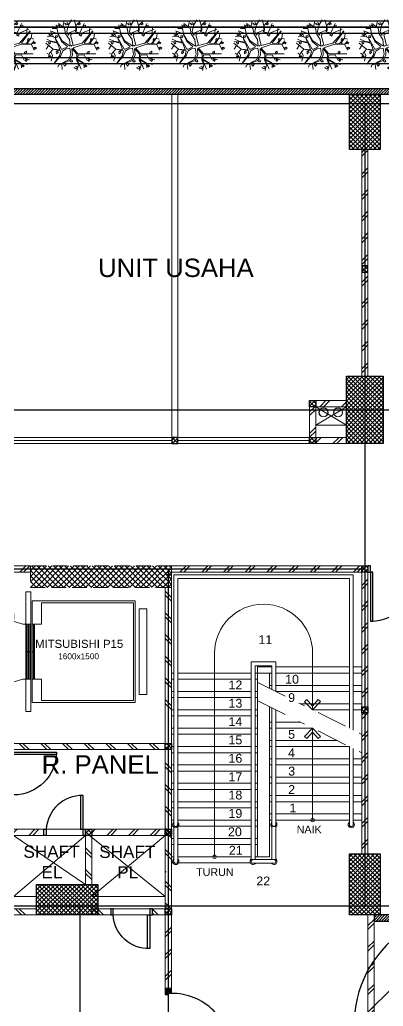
# Model space of a CAD drawing. Header units: millimetres. Extents: x -324 to 75, y -297 to 74.
# Drawn here: x -82.65 to -76.73, y 41.6 to 57.72 of the extents above; entities that cross this region are included whole.
import ezdxf
from ezdxf.enums import TextEntityAlignment as Align

# ---------------------------------------------------------------- set-up
doc = ezdxf.new("R2010")
doc.units = ezdxf.units.MM
doc.linetypes.add('ACAD_ISO02W100', pattern=[15, 12, -3])
doc.linetypes.add('DASHDOT', pattern=[1, 0.5, -0.25, 0, -0.25])
doc.layers.get('defpoints').update_dxf_attribs({"color": 1})
for name, color, linetype, lineweight in [('ars', 11, 'Continuous', 0), ('ars @ 1', 11, 'Continuous', 0), ('ARSIR', 31, 'Continuous', 5), ('KOL', 1, 'Continuous', 30), ('KOLOM', 4, 'Continuous', 9), ('lan', 7, 'Continuous', 15), ('LIFT', 15, 'Continuous', 15), ('NOT', 7, 'Continuous', 20), ('POHON', 62, 'Continuous', 5), ('Stair', 7, 'Continuous', 15), ('tem', 5, 'Continuous', 20), ('u', 6, 'Continuous', 20)]:
    doc.layers.add(name, color=color, linetype=linetype, lineweight=lineweight)
doc.layers.add('as', color=1, linetype='Continuous', plot=False)
for name, color, linetype in [('HID', 1, 'Continuous'), ('Kusen', 30, 'Continuous'), ('STL', 6, 'Continuous')]:
    doc.layers.add(name, color=color, linetype=linetype)
doc.styles.add('ATTR', font='romans.shx', dxfattribs={"width": 0.8, "height": 0.56})
doc.styles.add('RM25', font='arial.ttf')
doc.styles.get("Standard").update_dxf_attribs({"font": 'arial.ttf'})
pattern_1 = [(45, (0.09994, 0.1431), (-0.1767767, 0.1767767), []), (45, (0.16244, 0.1431), (-0.1767767, 0.1767767), [])]
pattern_2 = [(45, (0, -5), (-0.03535534, 0.03535534), []), (135, (0, -5), (-0.03535534, -0.03535534), [])]
pattern_3 = [(225, (1.1, 1e-06), (-0.014142, 0.014142), []), (135, (1.1, 1e-06), (0.014142, 0.014142), [])]
pattern_4 = [(315, (-2e-13, 1e-06), (0.014142, 0.014142), []), (45, (-2e-13, 1e-06), (-0.014142, 0.014142), [])]

# ---------------------------------------------------------------- blocks, each defined once
blk = doc.blocks.new('K 10.10')
at = {"layer": 'ars'}
h = blk.add_hatch(dxfattribs=at)
h.set_pattern_fill('_USER', color=256, scale=0.05, angle=45, double=1, pattern_type=0)
h.set_pattern_definition([(45, (0, 0), (-0.035355339, 0.035355339), []), (135, (0, 0), (-0.035355339, -0.035355339), [])])
h.paths.add_polyline_path([(1560.538, 1380.407), (1560.638, 1380.407), (1560.638, 1380.507), (1560.538, 1380.507)])
at = {"layer": 'KOL'}
blk.add_lwpolyline([(1560.538, 1380.407), (1560.638, 1380.407), (1560.638, 1380.507), (1560.538, 1380.507)], close=True, dxfattribs=at)
blk = doc.blocks.new('k1')
at = {"layer": 'ars'}
h = blk.add_hatch(dxfattribs=at)
h.set_pattern_fill('_USER', color=256, scale=0.05, angle=45, double=1, pattern_type=0)
h.set_pattern_definition(pattern_2)
h.paths.add_polyline_path([(-0.3, -0.55), (0.3, -0.55), (0.3, 0.55), (-0.3, 0.55)])
at = {"layer": 'KOL'}
blk.add_lwpolyline([(-0.3, -0.55), (0.3, -0.55), (0.3, 0.55), (-0.3, 0.55)], close=True, dxfattribs=at)
blk = doc.blocks.new('k2')
at = {"layer": 'ars'}
h = blk.add_hatch(dxfattribs=at)
h.set_pattern_fill('_USER', color=256, scale=0.05, angle=45, double=1, pattern_type=0)
h.set_pattern_definition(pattern_2)
h.paths.add_polyline_path([(-0.25, -0.5), (0.25, -0.5), (0.25, 0.5), (-0.25, 0.5)])
at = {"layer": 'KOL'}
blk.add_lwpolyline([(-0.25, -0.5), (0.25, -0.5), (0.25, 0.5), (-0.25, 0.5)], close=True, dxfattribs=at)
blk = doc.blocks.new('k3')
at = {"layer": 'ars'}
h = blk.add_hatch(dxfattribs=at)
h.set_pattern_fill('_USER', color=256, scale=0.05, angle=45, double=1, pattern_type=0)
h.set_pattern_definition([(45, (0, -5.05), (-0.03535534, 0.03535534), []), (135, (0, -5.05), (-0.03535534, -0.03535534), [])])
h.paths.add_polyline_path([(-0.25, -0.45), (0.25, -0.45), (0.25, 0.45), (-0.25, 0.45)])
at = {"layer": 'KOL'}
blk.add_lwpolyline([(-0.25, -0.45), (0.25, -0.45), (0.25, 0.45), (-0.25, 0.45)], close=True, dxfattribs=at)
blk = doc.blocks.new('bola-3')
at = {"layer": 'POHON'}
for p, q in [((-1.212, 1.009), (-1.377, 1.803)), ((-1.198, 1.908), (-0.648, 1.503)), ((-0.799, 1.609), (-0.703, 2.138)), ((-0.318, 1.803), (-0.469, 1.238)), ((-0.045, 2.245), (-0.318, 1.803)), ((0.177, 2.226), (0.328, 1.732)), ((0.315, 1.344), (0.328, 1.767)), ((0.356, 1.785), (0.37, 1.327)), ((0.387, 1.789), (0.731, 2.125)), ((0.686, 1.115), (1.057, 1.926)), ((-1.473, 0.674), (-2.065, 0.939)), ((-1.253, 1.009), (-1.872, 1.291)), ((-1.872, 1.274), (-1.625, 0.762)), ((-1.308, 1.468), (-1.721, 1.485)), ((-0.923, 0.357), (-1.253, 1.009)), ((-0.868, 0.392), (-1.212, 1.009)), ((-0.648, 1.503), (-0.566, 1.009)), ((-0.566, 1.009), (-0.236, 0.533)), ((-0.469, 1.238), (-0.442, 1.097)), ((-0.442, 1.097), (-0.277, 0.886)), ((-0.277, 0.886), (-0.249, 1.097)), ((-0.249, 1.097), (0.301, 1.344)), ((-0.153, 0.921), (0.177, 1.115)), ((0.081, 0.022), (-0.153, 0.921)), ((0.177, 1.115), (0.755, 1.044)), ((0.37, 1.327), (0.26, 1.203)), ((0.273, 1.203), (0.686, 1.115)), ((0.755, 1.044), (1.69, 1.432)), ((0.879, 0.198), (1.814, 1.274)), ((1.814, 1.256), (1.057, 0.216)), ((1.553, 1.591), (1.47, 0.886)), ((1.883, 0.639), (1.938, 1.044)), ((-1.652, -0.313), (-2.285, 0.198)), ((-1.845, 0.339), (-2.271, 0.322)), ((-2.051, 0.004), (-2.271, -0.313)), ((-2.202, 0.551), (-1.817, 0.374)), ((-1.831, 0.815), (-2.161, 0.745)), ((-1.281, 0.216), (-1.845, 0.339)), ((-1.817, 0.374), (-1.35, 0.286)), ((-0.937, -0.313), (-1.473, 0.674)), ((-1.363, 0.339), (-1.473, 0.568)), ((-1.35, 0.286), (-1.363, 0.339)), ((-1.061, -0.366), (-1.281, 0.216)), ((-0.414, -0.102), (-0.923, 0.357)), ((-0.167, -0.049), (-0.868, 0.392)), ((-0.236, 0.533), (-0.167, -0.031)), ((0.081, -0.207), (1.044, 0.128)), ((0.095, 0.004), (0.879, 0.198)), ((1.044, 0.128), (1.924, 0.075)), ((1.057, 0.216), (1.456, 0.18)), ((1.456, 0.18), (1.869, 0.639)), ((1.869, 0.639), (1.553, 0.18)), ((1.553, 0.163), (1.91, 0.128)), ((1.883, 0.639), (2.13, 0.551)), ((1.91, 0.128), (2.158, 0.41)), ((1.924, 0.075), (2.144, -0.419)), ((-1.996, -0.772), (-2.189, -0.666)), ((-1.955, -0.666), (-2.051, -0.983)), ((-1.652, -0.313), (-1.955, -0.666)), ((-1.845, -0.56), (-1.707, -0.86)), ((-0.978, -0.472), (-1.652, -0.313)), ((-1.639, -0.313), (-1.061, -0.366)), ((-1.088, -0.913), (-0.978, -0.472)), ((-0.813, -0.454), (-1.006, -0.966)), ((-0.827, -0.313), (-0.937, -0.313)), ((-0.414, -0.119), (-0.827, -0.313)), ((-0.524, -0.278), (-0.813, -0.454)), ((-0.194, -0.243), (-0.524, -0.278)), ((-0.112, -0.754), (-0.277, -1.213)), ((0.026, -0.807), (-0.208, -1.301)), ((-0.194, -0.243), (-0.112, -0.754)), ((-0.015, -0.26), (0.411, -0.754)), ((-0.015, -0.278), (0.026, -0.807)), ((0.081, -0.225), (0.507, -0.736)), ((0.411, -0.754), (0.37, -1.248)), ((0.521, -0.842), (0.466, -1.177)), ((0.507, -0.736), (2.075, -0.736)), ((0.521, -0.842), (1.057, -0.825)), ((1.057, -0.825), (1.291, -1.283)), ((-1.707, -0.86), (-1.831, -1.354)), ((-1.625, -1.618), (-1.102, -0.913)), ((-1.006, -0.966), (-1.625, -1.6)), ((-0.277, -1.213), (-1.185, -1.706)), ((-0.208, -1.301), (-1.185, -1.724)), ((-0.896, -1.618), (-0.854, -2.077)), ((0.37, -1.248), (0.562, -1.671)), ((0.562, -1.671), (0.425, -2.182)), ((0.438, -1.248), (0.782, -2.059)), ((0.452, -1.265), (1.03, -1.565)), ((0.466, -1.177), (1.03, -1.53)), ((1.03, -1.53), (1.539, -1.653)), ((1.03, -1.565), (1.057, -1.936)), ((1.195, -1.089), (1.731, -1.248)), ((-1.185, -1.724), (-1.253, -1.883))]:
    blk.add_line(p, q, dxfattribs=at)
for points in [[(-1.226, 1.803), (-1.267, 1.662), (-1.143, 1.573), (-1.102, 1.715)], [(-0.435, 1.966), (-0.641, 1.913), (-0.504, 1.807), (-0.311, 1.842)], [(0.49, 1.882), (0.641, 1.953), (0.738, 1.864), (0.614, 1.794)], [(1.155, 1.778), (1.001, 1.734), (1.001, 1.602), (1.155, 1.624)], [(-1.735, 1.009), (-1.886, 1.062), (-1.982, 0.956), (-1.845, 0.903)], [(0.691, 1.051), (0.622, 0.941), (0.794, 0.809), (0.846, 0.963)], [(-1.9, 0.322), (-2.051, 0.251), (-1.996, 0.11), (-1.872, 0.198)], [(-1.441, 0.676), (-1.441, 0.831), (-1.269, 0.831), (-1.303, 0.698)], [(-0.002, 0.022), (-0.07, 0.004), (-0.084, -0.049), (-0.029, -0.031)], [(1.671, 0.412), (1.585, 0.478), (1.62, 0.61), (1.706, 0.588)], [(2.034, 0.163), (2.075, 0.251), (2.254, 0.251), (2.171, 0.145)], [(-1.236, -0.454), (-1.374, -0.543), (-1.36, -0.719), (-1.222, -0.613)], [(1.319, -0.706), (1.319, -0.582), (1.484, -0.494), (1.484, -0.635)], [(2.099, -0.225), (2.237, -0.137), (2.347, -0.225), (2.223, -0.313)], [(-1.872, -0.878), (-1.982, -0.983), (-1.941, -1.107), (-1.831, -1.036)], [(-0.667, -1.528), (-0.753, -1.638), (-0.65, -1.792), (-0.53, -1.66)], [(-0.167, -1.261), (-0.167, -1.367), (-0.098, -1.42), (0.04, -1.42), (0.012, -1.279), (-0.07, -1.261)], [(1.069, -1.748), (1.173, -1.682), (1.293, -1.792), (1.19, -1.858)], [(1.43, -1.175), (1.379, -1.285), (1.482, -1.396), (1.534, -1.285)], [(0.485, -1.924), (0.347, -1.836), (0.158, -1.947), (0.33, -2.035)]]:
    blk.add_lwpolyline(points, close=True, dxfattribs=at)
at = {"layer": 'POHON', "style": 'ATTR', "width": 0.8, "flags": 9}
blk.add_attdef('ESTCODE', (-0.07, 0.004), '', height=0.00000926, dxfattribs=at)
blk = doc.blocks.new('P.80')
at = {"layer": 'Kusen'}
for points in [[(-69.809, -74.837), (-69.769, -74.837), (-69.769, -74.037), (-69.809, -74.037)], [(-70.609, -74.937), (-70.569, -74.937), (-70.569, -74.837), (-70.609, -74.837)], [(-69.769, -74.937), (-69.729, -74.937), (-69.729, -74.837), (-69.769, -74.837)]]:
    blk.add_lwpolyline(points, close=True, dxfattribs=at)
blk.add_arc((-69.769, -74.837), 0.8, 90, 180, dxfattribs=at)
blk = doc.blocks.new('D-P90')
at = {"layer": 'ars'}
h = blk.add_hatch(dxfattribs=at)
h.set_pattern_fill('ANSI37', color=256, scale=0.005, angle=-90, style=0)
h.set_pattern_definition([(45, (-1350.94906, -1248.591899), (0.01122532015, -0.01122532015), []), (315, (-1350.94906, -1248.591899), (-0.01122532015, -0.01122532015), [])])
h.paths.add_polyline_path([(0.009, -0.183, -0.414214), (0.01, -0.184), (0.01, -1.116, -0.414214), (0.009, -1.117), (-0.034, -1.117, 0.414214), (-0.037, -1.12), (-0.037, -1.142, -1), (-0.038, -1.142), (-0.038, -0.158, -1), (-0.037, -0.158), (-0.037, -0.181, 0.414214), (-0.034, -0.183)])
at = {"layer": 'as'}
for p, q in [((-0.04, -0.158), (-0.046, -0.158)), ((-0.042, -0.161), (-0.042, -0.155))]:
    blk.add_line(p, q, dxfattribs=at)
at = {"layer": 'HID'}
for p, q in [((-0.044, -0.125), (-0.092, -0.077)), ((-0.042, -0.123), (-0.091, -0.075)), ((-0.066, -0.147), (-0.023, -0.104)), ((-0.063, -0.147), (-0.023, -0.107)), ((0.966, -0.147), (0.923, -0.104)), ((0.963, -0.147), (0.923, -0.107)), ((0.942, -0.123), (0.991, -0.075)), ((0.944, -0.125), (0.992, -0.077))]:
    blk.add_line(p, q, dxfattribs=at)
for points in [[(-0.044, -0.125), (-0.044, -0.125), (-0.042, -0.123), (-0.042, -0.123)], [(0.944, -0.125), (0.944, -0.125), (0.942, -0.123), (0.942, -0.123)]]:
    blk.add_lwpolyline(points, dxfattribs=at)
at = {"layer": 'KOL'}
blk.add_line((0.97, -0.13), (0.97, -0.15), dxfattribs=at)
at = {"layer": 'Kusen'}
for p, q in [((-0.042, -0.155), (-0.038, -0.156)), ((-0.042, -0.157), (-0.038, -0.158))]:
    blk.add_line(p, q, dxfattribs=at)
at = {"layer": 'Kusen', "ltscale": 2}
for p, q in [((-0.099, -0.221), (-0.099, -1.06)), ((-0.079, -0.241), (-0.079, -1.06)), ((-0.074, -0.211), (-0.04, -0.211)), ((-0.074, -0.221), (-0.074, -0.211)), ((-0.074, -0.251), (-0.074, -0.241)), ((-0.074, -0.251), (-0.04, -0.251)), ((-0.061, -0.251), (-0.061, -0.211)), ((-0.04, -0.251), (-0.04, -0.211)), ((0.046, -0.211), (0.012, -0.211)), ((0.012, -0.251), (0.012, -0.211)), ((0.046, -0.251), (0.012, -0.251)), ((0.033, -0.251), (0.033, -0.211)), ((0.046, -0.221), (0.046, -0.211)), ((0.046, -0.251), (0.046, -0.241)), ((0.053, -0.241), (0.053, -1.06)), ((0.073, -0.221), (0.073, -1.06)), ((-0.074, -1.05), (-0.04, -1.05)), ((-0.074, -1.05), (-0.074, -1.06)), ((-0.074, -1.08), (-0.074, -1.09)), ((-0.074, -1.09), (-0.04, -1.09)), ((-0.061, -1.05), (-0.061, -1.09)), ((-0.04, -1.05), (-0.04, -1.09)), ((0.046, -1.05), (0.012, -1.05)), ((0.012, -1.05), (0.012, -1.09)), ((0.046, -1.09), (0.012, -1.09)), ((0.033, -1.05), (0.033, -1.09)), ((0.046, -1.05), (0.046, -1.06)), ((0.046, -1.08), (0.046, -1.09))]:
    blk.add_line(p, q, dxfattribs=at)
for points in [[(-0.099, -0.241), (-0.061, -0.241), (-0.061, -0.221), (-0.099, -0.221), (-0.099, -0.241)], [(0.073, -0.241), (0.033, -0.241), (0.033, -0.221), (0.073, -0.221), (0.073, -0.241)], [(-0.101, -1.06), (-0.061, -1.06), (-0.061, -1.08), (-0.101, -1.08), (-0.101, -1.06)], [(0.073, -1.06), (0.033, -1.06), (0.033, -1.08), (0.073, -1.08), (0.073, -1.06)]]:
    blk.add_lwpolyline(points, dxfattribs=at)
at = {"layer": 'Kusen'}
blk.add_circle((-0.042, -0.158), 0.001, dxfattribs=at)
for radius, start, end in [(0.0025, 75.7804, 11.3851), (0.961, 270, 0.4597)]:
    blk.add_arc((-0.042, -0.158), radius, start, end, dxfattribs=at)
at = {"layer": 'STL'}
for p, q in [((-0.038, -0.158), (-0.038, -1.142)), ((-0.037, -0.181), (-0.037, -0.158)), ((-0.034, -0.183), (0.009, -0.183)), ((0.01, -0.184), (0.01, -1.116)), ((-0.037, -1.12), (-0.037, -1.142)), ((-0.034, -1.117), (0.009, -1.117))]:
    blk.add_line(p, q, dxfattribs=at)
for points in [[(0, -0.1), (0, -0.103), (-0.019, -0.103, 0.414214), (-0.02, -0.105), (-0.02, -0.148, -0.414214), (-0.022, -0.15), (-0.068, -0.15, -0.414214), (-0.07, -0.148), (-0.07, -0.13), (-0.067, -0.13), (-0.067, -0.146, 0.414214), (-0.065, -0.147), (-0.024, -0.147, 0.414214), (-0.023, -0.146), (-0.023, -0.102, -0.414214), (-0.021, -0.1)], [(0.9, -0.1), (0.9, -0.103), (0.919, -0.103, -0.414214), (0.92, -0.105), (0.92, -0.148, 0.414214), (0.922, -0.15), (0.968, -0.15, 0.414214), (0.97, -0.148), (0.97, -0.13), (0.967, -0.13), (0.967, -0.146, -0.414214), (0.966, -0.147), (0.925, -0.147, -0.414214), (0.923, -0.146), (0.923, -0.102, 0.414214), (0.921, -0.1)]]:
    blk.add_lwpolyline(points, format="xyb", close=True, dxfattribs=at)
blk.add_lwpolyline([(0.009, -0.182), (-0.034, -0.182, -0.414214), (-0.035, -0.181), (-0.035, -0.158, 1), (-0.04, -0.158), (-0.04, -1.142, 1), (-0.035, -1.142), (-0.035, -1.12, -0.414214), (-0.034, -1.119), (0.009, -1.119, 0.414214), (0.012, -1.116), (0.012, -0.184)], format="xyb", dxfattribs=at)
for centre, radius, start, end in [((-0.038, -0.158), 0.00075, 0, 180), ((-0.034, -0.181), 0.0025, 180, 270), ((0.009, -0.184), 0.0025, 360, 90), ((0.009, -0.184), 0.001, 360, 90), ((-0.034, -1.12), 0.0025, 90, 180), ((0.009, -1.116), 0.001, 270, 0), ((-0.038, -1.142), 0.00075, 180, 0)]:
    blk.add_arc(centre, radius, start, end, dxfattribs=at)
blk = doc.blocks.new('PINTU DARURAT')
at = {"layer": 'ARSIR'}
h = blk.add_hatch(dxfattribs=at)
h.set_pattern_fill('_USER', color=256, scale=0.02, angle=315, style=0, double=1, pattern_type=0)
h.set_pattern_definition(pattern_4)
edge = h.paths.add_edge_path()
edge.add_line((0, 0), (0.1, 0))
edge.add_line((0.1, 0), (0.1, 0.05))
edge.add_line((0.1, 0.05), (0.077, 0.05))
edge.add_line((0.077, 0.05), (0.077, 0.096))
edge.add_arc((0.076, 0.096), 0.0015, 360, 450)
edge.add_line((0.075, 0.097), (0.035, 0.097))
edge.add_arc((0.035, 0.096), 0.0015, 90, 180)
edge.add_line((0.033, 0.096), (0.033, 0.08))
edge.add_line((0.033, 0.08), (0.03, 0.08))
edge.add_line((0.03, 0.08), (0.03, 0.1))
edge.add_line((0.03, 0.1), (0, 0.1))
edge.add_line((0, 0.1), (0, 0))
h = blk.add_hatch(dxfattribs=at)
h.set_pattern_fill('_USER', color=256, scale=0.02, angle=315, style=0, double=1, pattern_type=0)
h.set_pattern_definition(pattern_4)
edge = h.paths.add_edge_path()
edge.add_line((0, 0), (0.1, 0))
edge.add_line((0.1, 0), (0.1, 0.05))
edge.add_line((0.1, 0.05), (0.077, 0.05))
edge.add_line((0.077, 0.05), (0.077, 0.096))
edge.add_arc((0.076, 0.096), 0.0015, 360, 450)
edge.add_line((0.075, 0.097), (0.035, 0.097))
edge.add_arc((0.035, 0.096), 0.0015, 90, 180)
edge.add_line((0.033, 0.096), (0.033, 0.08))
edge.add_line((0.033, 0.08), (0.03, 0.08))
edge.add_line((0.03, 0.08), (0.03, 0.1))
edge.add_line((0.03, 0.1), (0, 0.1))
edge.add_line((0, 0.1), (0, 0))
h = blk.add_hatch(dxfattribs=at)
h.set_pattern_fill('_USER', color=256, scale=0.02, angle=315, style=0, double=1, pattern_type=0)
h.set_pattern_definition(pattern_3)
edge = h.paths.add_edge_path()
edge.add_line((1.1, 0), (1, 0))
edge.add_line((1, 0), (1, 0.05))
edge.add_line((1, 0.05), (1.023, 0.05))
edge.add_line((1.023, 0.05), (1.023, 0.096))
edge.add_arc((1.024, 0.096), 0.0015, -630, -540, ccw=False)
edge.add_line((1.024, 0.097), (1.065, 0.097))
edge.add_arc((1.065, 0.096), 0.0015, -360, -270, ccw=False)
edge.add_line((1.067, 0.096), (1.067, 0.08))
edge.add_line((1.067, 0.08), (1.07, 0.08))
edge.add_line((1.07, 0.08), (1.07, 0.1))
edge.add_line((1.07, 0.1), (1.1, 0.1))
edge.add_line((1.1, 0.1), (1.1, 0))
h = blk.add_hatch(dxfattribs=at)
h.set_pattern_fill('_USER', color=256, scale=0.02, angle=315, style=0, double=1, pattern_type=0)
h.set_pattern_definition(pattern_3)
edge = h.paths.add_edge_path()
edge.add_line((1.1, 0), (1, 0))
edge.add_line((1, 0), (1, 0.05))
edge.add_line((1, 0.05), (1.023, 0.05))
edge.add_line((1.023, 0.05), (1.023, 0.096))
edge.add_arc((1.024, 0.096), 0.0015, -630, -540, ccw=False)
edge.add_line((1.024, 0.097), (1.065, 0.097))
edge.add_arc((1.065, 0.096), 0.0015, -360, -270, ccw=False)
edge.add_line((1.067, 0.096), (1.067, 0.08))
edge.add_line((1.067, 0.08), (1.07, 0.08))
edge.add_line((1.07, 0.08), (1.07, 0.1))
edge.add_line((1.07, 0.1), (1.1, 0.1))
edge.add_line((1.1, 0.1), (1.1, 0))
at = {"layer": 'KOL'}
blk.add_line((1.1, 0.1), (1.1, 0), dxfattribs=at)
blk.add_line((1.1, 0.1), (1.1, 0), dxfattribs=at)
blk.add_line((1.1, 0.1), (1.1, 0), dxfattribs=at)
blk.add_line((1.1, 0.1), (1.1, 0), dxfattribs=at)
for points in [[(0, 0), (0.1, 0), (0.1, 0.05), (0.077, 0.05), (0.077, 0.096, 0.414214), (0.075, 0.097), (0.035, 0.097, 0.414214), (0.033, 0.096), (0.033, 0.08), (0.03, 0.08), (0.03, 0.1), (0, 0.1)], [(0, 0), (0.1, 0), (0.1, 0.05), (0.077, 0.05), (0.077, 0.096, 0.414214), (0.075, 0.097), (0.035, 0.097, 0.414214), (0.033, 0.096), (0.033, 0.08), (0.03, 0.08), (0.03, 0.1), (0, 0.1)], [(1.1, 0), (1, 0), (1, 0.05), (1.023, 0.05), (1.023, 0.096, -0.414214), (1.024, 0.097), (1.065, 0.097, -0.414214), (1.067, 0.096), (1.067, 0.08), (1.07, 0.08), (1.07, 0.1), (1.1, 0.1)], [(1.1, 0), (1, 0), (1, 0.05), (1.023, 0.05), (1.023, 0.096, -0.414214), (1.024, 0.097), (1.065, 0.097, -0.414214), (1.067, 0.096), (1.067, 0.08), (1.07, 0.08), (1.07, 0.1), (1.1, 0.1)]]:
    blk.add_lwpolyline(points, format="xyb", close=True, dxfattribs=at)
at = {"layer": 'Kusen', "xscale": -1, "rotation": 180}
blk.add_blockref('D-P90', (0.1, -0.05), dxfattribs=at)
blk = doc.blocks.new('LIFT PENUMPANG')
at = {"layer": 'LIFT'}
for points in [[(-0.705, 1.955), (-0.705, 1.83), (0.695, 1.83), (0.695, 1.955)], [(-0.835, 1.765), (-0.835, 0.085), (0.825, 0.085), (0.825, 1.765)], [(-0.805, 1.735), (-0.805, 0.235), (-0.455, 0.235), (-0.455, 0.085), (0.445, 0.085), (0.445, 0.235), (0.795, 0.235), (0.795, 1.735)], [(-0.455, 0.085), (0.445, 0.085), (0.445, 0.125), (-0.455, 0.125)], [(-0.455, 0.105), (0.445, 0.105), (0.445, 0.125), (-0.455, 0.125)], [(-0.455, 0.025), (0.445, 0.025), (0.445, 0.065), (-0.455, 0.065)], [(-0.455, 0.045), (0.445, 0.045), (0.445, 0.065), (-0.455, 0.065)], [(-0.455, -0.02), (0.445, -0.02), (0.445, 0.02), (-0.455, 0.02)], [(-0.455, 0), (0.445, 0), (0.445, 0.02), (-0.455, 0.02)], [(-0.01, 0.125), (0, 0.125), (0, 0.085), (-0.01, 0.085)], [(-0.01, 0.065), (0, 0.065), (0, 0.025), (-0.01, 0.025)], [(-0.01, 0.02), (0, 0.02), (0, -0.02), (-0.01, -0.02)]]:
    blk.add_lwpolyline(points, close=True, dxfattribs=at)
for points in [[(-0.455, -0.02), (-0.98, -0.02), (-0.98, 0.065), (0.97, 0.065), (0.97, -0.02), (0.445, -0.02)], [(-0.455, -0.02), (-0.455, -0.065), (-0.53, -0.32)], [(0.445, -0.02), (0.445, -0.065), (0.52, -0.32)]]:
    blk.add_lwpolyline(points, dxfattribs=at)
at = {"layer": 'KOLOM', "extrusion": (0, 0, -1), "zscale": -1, "rotation": 270}
blk.add_blockref('K 10.10', (-1379.877, 1560.318), dxfattribs=at)
at = {"layer": 'KOLOM', "extrusion": (0, 0, -1), "xscale": -1, "zscale": -1, "rotation": 90}
blk.add_blockref('K 10.10', (1379.887, 1560.318), dxfattribs=at)
blk = doc.blocks.new('P.60')
at = {"layer": 'Kusen'}
for points in [[(1472.835, 997.535), (1472.875, 997.535), (1472.875, 997.435), (1472.835, 997.435)], [(1473.475, 997.535), (1473.515, 997.535), (1473.515, 997.435), (1473.475, 997.435)], [(1472.875, 996.885), (1472.915, 996.885), (1472.915, 997.435), (1472.875, 997.435)]]:
    blk.add_lwpolyline(points, close=True, dxfattribs=at)
blk.add_arc((1472.895, 997.466), 0.581, 268.0266, 356.9943, dxfattribs=at)
blk = doc.blocks.new('LIFT TENGAH')
at = {"layer": 'ars'}
h = blk.add_hatch(dxfattribs=at)
h.set_pattern_fill('TEMBOK', color=256, scale=0.25)
h.set_pattern_definition([(45, (1.7978, -8.52464), (-0.1767767, 0.1767767), []), (45, (1.8603, -8.52464), (-0.1767767, 0.1767767), [])])
h.paths.add_polyline_path([(4.185, 5.6), (3.81, 5.6), (3.81, 5.7), (4.185, 5.7)])
h = blk.add_hatch(dxfattribs=at)
h.set_pattern_fill('TEMBOK', color=256, scale=0.25)
h.set_pattern_definition([(45, (3.0728, -8.52464), (-0.1767767, 0.1767767), []), (45, (3.1353, -8.52464), (-0.1767767, 0.1767767), [])])
h.paths.add_polyline_path([(5.395, 5.6), (5.085, 5.6), (5.085, 5.7), (5.395, 5.7)])
h = blk.add_hatch(dxfattribs=at)
h.set_pattern_fill('TEMBOK', color=256, scale=0.25)
h.set_pattern_definition([(45, (3.9628, -8.52464), (-0.1767767, 0.1767767), []), (45, (4.0253, -8.52464), (-0.1767767, 0.1767767), [])])
h.paths.add_polyline_path([(6.285, 5.6), (6.075, 5.6), (6.075, 5.7), (6.285, 5.7)])
h = blk.add_hatch(dxfattribs=at)
h.set_pattern_fill('TEMBOK', color=256, scale=0.25)
h.set_pattern_definition([(45, (-33.865, -7.775), (-0.1767767, 0.1767767), []), (45, (-33.8025, -7.775), (-0.1767767, 0.1767767), [])])
h.paths.add_polyline_path([(6.285, 5.6), (6.385, 5.6), (6.385, 5.1), (6.285, 5.1)])
h = blk.add_hatch(dxfattribs=at)
h.set_pattern_fill('TEMBOK', color=256, scale=0.25)
h.set_pattern_definition([(45, (30.8678, -10.87464), (-0.1767767, 0.1767767), []), (45, (30.9303, -10.87464), (-0.1767767, 0.1767767), [])])
h.paths.add_polyline_path([(4.985, 4.4), (5.085, 4.4), (5.085, 5.2), (4.985, 5.2)])
h = blk.add_hatch(dxfattribs=at)
h.set_pattern_fill('TEMBOK', color=256, scale=0.25)
h.set_pattern_definition([(45, (-0.87266, -7.475), (-0.1767767, 0.1767767), []), (45, (-0.81016, -7.475), (-0.1767767, 0.1767767), [])])
h.paths.add_polyline_path([(6.385, 3.2), (6.385, 5), (6.285, 5), (6.285, 3.2)])
h = blk.add_hatch(dxfattribs=at)
h.set_pattern_fill('TEMBOK', color=256, scale=0.25)
h.set_pattern_definition([(315, (-4.09, 47.955), (-0.1767767, -0.1767767), []), (315, (-4.0275, 47.955), (-0.1767767, -0.1767767), [])])
h.paths.add_polyline_path([(3.81, 4.4), (3.81, 4.3), (4.305, 4.3), (4.305, 4.4)])
h = blk.add_hatch(dxfattribs=at)
h.set_pattern_fill('TEMBOK', color=256, scale=0.25)
h.set_pattern_definition([(315, (-2.11, 47.955), (-0.1767767, -0.1767767), []), (315, (-2.0475, 47.955), (-0.1767767, -0.1767767), [])])
h.paths.add_polyline_path([(6.285, 4.3), (5.085, 4.3), (5.085, 4.4), (6.285, 4.4)])
at = {"layer": 'ars @ 1'}
h = blk.add_hatch(dxfattribs=at)
h.set_pattern_fill('TEMBOK', color=256, scale=0.25)
h.set_pattern_definition([(45, (1555.54661, -439.5552), (-0.176776695, 0.176776695), []), (45, (1555.60911, -439.5552), (-0.176776695, 0.176776695), [])])
h.paths.add_polyline_path([(3.81, 3), (3.81, 2.9), (6.285, 2.9), (6.285, 3)])
h = blk.add_hatch(dxfattribs=at)
h.set_pattern_fill('TEMBOK', color=256, scale=0.25)
h.set_pattern_definition([(45, (1555.45412, -401.6752), (-0.176776695, 0.176776695), []), (45, (1555.51662, -401.6752), (-0.176776695, 0.176776695), [])])
h.paths.add_polyline_path([(6.285, 0.1), (6.385, 0.1), (6.385, 2.4), (6.285, 2.4)])
h = blk.add_hatch(dxfattribs=at)
h.set_pattern_fill('TEMBOK', color=256, scale=0.25)
h.set_pattern_definition([(315, (1555.54661, 442.5552), (-0.176776695, -0.176776695), []), (315, (1555.60911, 442.5552), (-0.176776695, -0.176776695), [])])
h.paths.add_polyline_path([(4.088, 0), (4.088, 0.1), (3.81, 0.1), (3.81, 0)])
at = {"layer": 'KOLOM'}
h = blk.add_hatch(dxfattribs=at)
h.set_pattern_fill('ANSI37', color=256, scale=0.02, style=0)
h.set_pattern_definition([(45, (250.513103, -153.6083), (-0.04490128, 0.04490128), []), (135, (250.513103, -153.6083), (-0.04490128, -0.04490128), [])])
h.paths.add_polyline_path([(4.088, 0.35), (4.088, 0), (6.385, 0), (6.385, 0.35)])
for p, q in [((5.995, 5.7), (5.435, 5.7)), ((6.035, 5.6), (5.435, 5.6)), ((4.985, 4.4), (3.81, 5.4)), ((3.81, 4.4), (4.985, 5.2))]:
    blk.add_line(p, q)
for points in [[(3.81, 5.4), (4.185, 5.4)], [(6.285, 5.4), (5.047, 4.4)], [(5.085, 5.4), (6.285, 5.4)], [(5.085, 5.4), (6.285, 4.4)]]:
    blk.add_lwpolyline(points)
at = {"layer": 'ars'}
for p, q in [((6.412, 4.25), (6.385, 4.25)), ((6.412, 4.25), (6.385, 4.25)), ((6.425, 0.144), (6.425, 4.225)), ((6.488, 0.206), (6.488, 4.225)), ((6.425, 3.95), (6.385, 3.95)), ((6.425, 3.65), (6.385, 3.65)), ((6.425, 3.35), (6.385, 3.35)), ((6.425, 3.05), (6.385, 3.05)), ((6.425, 2.75), (6.385, 2.75)), ((6.425, 2.45), (6.385, 2.45)), ((6.425, 2.15), (6.385, 2.15)), ((6.425, 1.85), (6.385, 1.85))]:
    blk.add_line(p, q, dxfattribs=at)
for radius, start, end in [(0.0512, 307.5719, 232.4281), (0.0312, 0, 180)]:
    blk.add_arc((6.456, 4.225), radius, start, end, dxfattribs=at)
at = {"layer": 'KOLOM', "linetype": 'ACAD_ISO02W100', "ltscale": 0.02}
blk.add_lwpolyline([(4.088, 0.35), (6.385, 0.35), (6.385, 0), (4.088, 0)], close=True, dxfattribs=at)
at = {"layer": 'Kusen'}
blk.add_lwpolyline([(3.81, 3.08), (3.81, 3.04), (4.51, 3.04), (4.51, 3.08)], close=True, dxfattribs=at)
blk.add_arc((3.81, 3.04), 0.7, 0, 90, dxfattribs=at)
at = {"layer": 'lan'}
for p, q in [((6.425, 4.15), (6.385, 4.15)), ((6.425, 3.85), (6.385, 3.85)), ((6.425, 3.55), (6.385, 3.55)), ((6.425, 3.25), (6.385, 3.25)), ((6.425, 2.95), (6.385, 2.95)), ((6.425, 2.65), (6.385, 2.65)), ((6.425, 2.35), (6.385, 2.35)), ((6.425, 2.05), (6.385, 2.05)), ((6.425, 1.75), (6.385, 1.75))]:
    blk.add_line(p, q, dxfattribs=at)
at = {"layer": 'tem'}
for points in [[(4.185, 5.6), (3.81, 5.6), (3.81, 5.7), (4.185, 5.7)], [(5.395, 5.6), (5.085, 5.6), (5.085, 5.7), (5.395, 5.7)], [(6.285, 5.6), (6.075, 5.6), (6.075, 5.7), (6.285, 5.7)], [(6.385, 4.4), (6.385, 5.6), (6.285, 5.6), (6.285, 4.4)], [(5.085, 4.4), (4.985, 4.4), (4.985, 5.2), (5.085, 5.2)], [(4.305, 4.3), (3.81, 4.3), (3.81, 4.4), (4.305, 4.4)], [(4.345, 4.4), (4.945, 4.4), (4.945, 4.3), (4.345, 4.3)], [(6.285, 4.3), (5.085, 4.3), (5.085, 4.4), (6.285, 4.4)], [(6.385, 3), (6.385, 4.3), (6.285, 4.3), (6.285, 3)], [(3.81, 3), (3.81, 2.9), (6.285, 2.9), (6.285, 3)], [(6.285, 0.35), (6.385, 0.35), (6.385, 2.9), (6.285, 2.9)], [(3.81, 0), (3.81, 0.1), (4.088, 0.1), (4.088, 0)]]:
    blk.add_lwpolyline(points, close=True, dxfattribs=at)
at = {"rotation": 270}
blk.add_blockref('LIFT PENUMPANG', (4.03, 1.395), dxfattribs=at)
at = {"layer": 'KOLOM', "extrusion": (0, 0, -1), "xscale": -1, "zscale": -1, "rotation": 180}
for p in [(-1566.923, 1386.107), (-1565.623, 1384.807), (-1566.923, 1384.807), (-1566.923, 1383.407)]:
    blk.add_blockref('K 10.10', p, dxfattribs=at)
at = {"layer": 'Kusen', "rotation": 180}
blk.add_blockref('P.60', (1478.91, 1003.135), dxfattribs=at)
at = {"layer": 'Kusen', "xscale": -1}
blk.add_blockref('P.60', (1477.82, -993.135), dxfattribs=at)
blk = doc.blocks.new('A-2')
at = {"layer": 'ars'}
h = blk.add_hatch(dxfattribs=at)
h.set_pattern_fill('ANSI31', color=256, scale=0.01, angle=180, style=0)
h.set_pattern_definition([(225, (0.099944, 0.143103), (0.02245064, -0.02245064), [])])
h.paths.add_polyline_path([(25.067, 57.268), (-24.333, 57.268), (-24.333, 57.368), (25.067, 57.368)])
h = blk.add_hatch(dxfattribs=at)
h.set_pattern_fill('TEMBOK', color=256, scale=0.25)
h.set_pattern_definition(pattern_1)
h.paths.add_polyline_path([(6.517, 56.368), (6.617, 56.368), (6.617, 54.468), (6.517, 54.468)])
h = blk.add_hatch(dxfattribs=at)
h.set_pattern_fill('TEMBOK', color=256, scale=0.25)
h.set_pattern_definition(pattern_1)
h.paths.add_polyline_path([(6.517, 54.368), (6.617, 54.368), (6.617, 52.668), (6.517, 52.668)])
h = blk.add_hatch(dxfattribs=at)
h.set_pattern_fill('TEMBOK', color=256, scale=0.25)
h.set_pattern_definition([(45, (11.91715, 2.91774), (-0.1767767, 0.1767767), []), (45, (11.97965, 2.91774), (-0.1767767, 0.1767767), [])])
h.paths.add_polyline_path([(5.767, 51.668), (5.667, 51.668), (5.667, 52.168), (5.767, 52.168)])
h = blk.add_hatch(dxfattribs=at)
h.set_pattern_fill('ANSI31', color=256, scale=0.25, angle=180, style=0)
h.set_pattern_definition([(45, (37.91715, 49.56774), (-0.022097087, 0.022097087), [])])
h.paths.add_polyline_path([(6.717, 43.768), (37.817, 43.768), (37.917, 43.768), (37.917, 50.488), (37.817, 50.488), (37.817, 43.868), (6.717, 43.868)])
h = blk.add_hatch(dxfattribs=at)
h.set_pattern_fill('TEMBOK', color=256, scale=0.25)
h.set_pattern_definition(pattern_1)
h.paths.add_polyline_path([(6.517, 49.568), (3.412, 49.568), (3.412, 49.468), (6.517, 49.468)])
h = blk.add_hatch(dxfattribs=at)
h.set_pattern_fill('TEMBOK', color=256, scale=0.25)
h.set_pattern_definition(pattern_1)
h.paths.add_polyline_path([(6.517, 47.268), (6.617, 47.268), (6.617, 49.468), (6.517, 49.468)])
h = blk.add_hatch(dxfattribs=at)
h.set_pattern_fill('TEMBOK', color=256, scale=0.25)
h.set_pattern_definition(pattern_1)
h.paths.add_polyline_path([(6.517, 44.868), (6.617, 44.868), (6.617, 47.168), (6.517, 47.168)])
h = blk.add_hatch(dxfattribs=at)
h.set_pattern_fill('TEMBOK', color=256, scale=0.25)
h.set_pattern_definition(pattern_1)
h.paths.add_polyline_path([(3.312, 42.668), (3.412, 42.668), (3.412, 43.868), (3.312, 43.868)])
h = blk.add_hatch(dxfattribs=at)
h.set_pattern_fill('TEMBOK', color=256, scale=0.25)
h.set_pattern_definition(pattern_1)
h.paths.add_polyline_path([(6.617, 43.868), (6.717, 43.868), (6.717, 41.778), (6.617, 41.778)])
at = {"layer": 'ars @ 1'}
h = blk.add_hatch(dxfattribs=at)
h.set_pattern_fill('TEMBOK', color=256, scale=0.25)
h.set_pattern_definition([(45, (1590.5781, -401.58545), (-0.176776695, 0.176776695), []), (45, (1590.6406, -401.58545), (-0.176776695, 0.176776695), [])])
h.paths.add_polyline_path([(5.767, 52.168), (5.767, 52.268), (6.267, 52.268), (6.267, 52.168)])
h = blk.add_hatch(dxfattribs=at)
h.set_pattern_fill('TEMBOK', color=256, scale=0.25)
h.set_pattern_definition([(45, (1590.5781, -400.98545), (-0.176776695, 0.176776695), []), (45, (1590.6406, -400.98545), (-0.176776695, 0.176776695), [])])
h.paths.add_polyline_path([(5.767, 51.568), (5.767, 51.668), (6.267, 51.668), (6.267, 51.568)])
for p, q in [((-24.133, 58.368), (24.867, 58.368)), ((24.867, 58.468), (-10.033, 58.468)), ((24.867, 58.368), (-10.033, 58.368)), ((-24.033, 58.268), (24.767, 58.268)), ((24.767, 57.868), (-24.033, 57.868)), ((24.867, 57.768), (-24.133, 57.768))]:
    blk.add_line(p, q)
at = {"layer": 'ars'}
for p, q in [((6.377, 49.424), (3.452, 49.424)), ((3.452, 49.424), (3.452, 44.743)), ((6.315, 49.361), (3.515, 49.361)), ((3.515, 49.361), (3.515, 44.743)), ((6.315, 49.361), (6.315, 46.918)), ((6.377, 49.424), (6.377, 46.886)), ((5.115, 48.001), (4.715, 48.001)), ((4.715, 48.001), (4.715, 44.743)), ((5.052, 47.939), (4.777, 47.939)), ((4.777, 47.939), (4.777, 44.774)), ((5.052, 47.918), (4.817, 47.918)), ((4.817, 47.818), (4.817, 47.918)), ((5.052, 47.939), (5.052, 47.549)), ((5.115, 48.001), (5.115, 47.518)), ((6.315, 47.918), (5.115, 47.918)), ((6.517, 47.918), (6.377, 47.918)), ((3.452, 47.718), (3.412, 47.718)), ((4.715, 47.718), (3.515, 47.718)), ((4.817, 47.718), (4.777, 47.718)), ((5.052, 47.618), (5.012, 47.618)), ((6.315, 47.618), (5.115, 47.618)), ((6.517, 47.618), (6.377, 47.618)), ((3.452, 47.418), (3.412, 47.418)), ((4.715, 47.418), (3.515, 47.418)), ((4.817, 47.418), (4.777, 47.418)), ((5.052, 47.249), (5.052, 44.774)), ((5.115, 47.218), (5.115, 44.743)), ((6.315, 47.318), (5.515, 47.318)), ((6.517, 47.318), (6.377, 47.318)), ((3.452, 47.118), (3.412, 47.118)), ((4.715, 47.118), (3.515, 47.118)), ((4.817, 47.118), (4.777, 47.118)), ((5.052, 47.018), (5.012, 47.018)), ((5.515, 47.018), (5.115, 47.018)), ((3.452, 46.818), (3.412, 46.818)), ((4.715, 46.818), (3.515, 46.818)), ((4.817, 46.818), (4.777, 46.818)), ((5.052, 46.718), (5.012, 46.718)), ((6.115, 46.718), (5.115, 46.718)), ((6.315, 46.618), (6.315, 45.343)), ((6.377, 46.586), (6.377, 45.343)), ((3.452, 46.518), (3.412, 46.518)), ((4.715, 46.518), (3.515, 46.518)), ((4.817, 46.518), (4.777, 46.518)), ((5.052, 46.418), (5.012, 46.418)), ((6.315, 46.418), (5.115, 46.418)), ((6.517, 46.418), (6.377, 46.418)), ((3.452, 46.218), (3.412, 46.218)), ((4.715, 46.218), (3.515, 46.218)), ((4.817, 46.218), (4.777, 46.218)), ((5.052, 46.118), (5.012, 46.118)), ((6.315, 46.118), (5.115, 46.118)), ((6.517, 46.118), (6.377, 46.118)), ((3.452, 45.918), (3.412, 45.918)), ((4.715, 45.918), (3.515, 45.918)), ((4.817, 45.918), (4.777, 45.918)), ((5.052, 45.818), (5.012, 45.818)), ((6.315, 45.818), (5.115, 45.818)), ((6.517, 45.818), (6.377, 45.818)), ((3.452, 45.618), (3.412, 45.618)), ((4.715, 45.618), (3.515, 45.618)), ((4.817, 45.618), (4.777, 45.618)), ((5.052, 45.518), (5.012, 45.518)), ((6.315, 45.518), (5.115, 45.518)), ((6.517, 45.518), (6.377, 45.518)), ((3.452, 45.318), (3.412, 45.318)), ((4.715, 45.318), (3.515, 45.318)), ((4.817, 45.318), (4.777, 45.318)), ((3.452, 45.018), (3.412, 45.018)), ((4.715, 45.018), (3.515, 45.018)), ((4.817, 45.018), (4.777, 45.018)), ((3.439, 44.718), (3.412, 44.718)), ((4.701, 44.718), (3.528, 44.718)), ((4.746, 44.774), (5.083, 44.774)), ((4.746, 44.711), (5.083, 44.711))]:
    blk.add_line(p, q, dxfattribs=at)
for centre, radius in [((5.893, 52.076), 0.075), ((5.893, 52.076), 0.071), ((6.13, 52.076), 0.075), ((6.13, 52.076), 0.071)]:
    blk.add_circle(centre, radius, dxfattribs=at)
for centre, radius, start, end in [((5.083, 45.343), 0.0512, 127.5719, 232.4281), ((5.083, 45.343), 0.0312, 180, 0), ((5.083, 45.343), 0.0512, 307.5719, 52.4281), ((6.346, 45.343), 0.0512, 127.5719, 52.4281), ((6.346, 45.343), 0.0312, 180, 0), ((3.483, 44.743), 0.0512, 127.5719, 52.4281), ((3.483, 44.743), 0.0312, 180, 0), ((4.746, 44.743), 0.0512, 127.5719, 322.4281), ((4.746, 44.743), 0.0312, 90, 270), ((4.746, 44.743), 0.0512, 37.5719, 52.4281), ((5.083, 44.743), 0.0512, 217.5719, 52.4281), ((5.083, 44.743), 0.0512, 127.5719, 142.4281), ((5.083, 44.743), 0.0312, 270, 90)]:
    blk.add_arc(centre, radius, start, end, dxfattribs=at)
at = {"layer": 'as'}
for p, q in [((-36.833, 57.118), (37.567, 57.118)), ((6.567, 57.118), (6.567, 44.018)), ((-36.833, 52.118), (37.567, 52.118)), ((6.567, 49.518), (-5.833, 49.518)), ((3.362, 49.518), (3.362, 41.518)), ((-36.833, 44.018), (37.567, 44.018)), ((1.917, 44.018), (1.917, 14.218))]:
    blk.add_line(p, q, dxfattribs=at)
at = {"layer": 'KOL'}
blk.add_lwpolyline([(25.067, 57.268), (-24.333, 57.268), (-24.333, 57.368), (25.067, 57.368)], close=True, dxfattribs=at)
blk.add_lwpolyline([(6.717, 43.768), (37.817, 43.768), (37.917, 43.768), (37.917, 50.488), (37.817, 50.488), (37.817, 43.868), (6.717, 43.868), (6.717, 43.768)], dxfattribs=at)
at = {"layer": 'lan'}
for p, q in [((5.767, 51.868), (6.267, 52.168)), ((5.767, 52.167), (6.267, 51.868)), ((6.267, 51.868), (5.767, 51.868)), ((3.417, 51.618), (0.667, 51.618)), ((3.517, 51.618), (5.667, 51.618)), ((4.115, 48.144), (4.115, 44.818)), ((5.715, 47.218), (5.715, 48.144)), ((3.452, 47.818), (3.412, 47.818)), ((4.715, 47.818), (3.515, 47.818)), ((5.052, 47.818), (4.777, 47.818)), ((4.817, 47.818), (4.817, 44.818)), ((5.012, 47.818), (5.012, 47.569)), ((6.315, 47.818), (5.115, 47.818)), ((6.517, 47.818), (6.377, 47.818)), ((3.452, 47.518), (3.412, 47.518)), ((4.715, 47.518), (3.515, 47.518)), ((4.817, 47.518), (4.777, 47.518)), ((6.315, 47.518), (5.115, 47.518)), ((6.517, 47.518), (6.377, 47.518)), ((3.452, 47.218), (3.412, 47.218)), ((4.715, 47.218), (3.515, 47.218)), ((4.817, 47.218), (4.777, 47.218)), ((5.012, 47.269), (5.012, 44.818)), ((6.315, 47.218), (5.715, 47.218)), ((6.517, 47.218), (6.377, 47.218)), ((3.452, 46.918), (3.412, 46.918)), ((4.715, 46.918), (3.515, 46.918)), ((4.817, 46.918), (4.777, 46.918)), ((5.052, 46.918), (5.012, 46.918)), ((5.715, 46.918), (5.115, 46.918)), ((5.715, 45.418), (5.715, 46.918)), ((3.452, 46.618), (3.412, 46.618)), ((4.715, 46.618), (3.515, 46.618)), ((4.817, 46.618), (4.777, 46.618)), ((5.052, 46.618), (5.012, 46.618)), ((6.315, 46.618), (5.115, 46.618)), ((3.452, 46.318), (3.412, 46.318)), ((4.715, 46.318), (3.515, 46.318)), ((4.817, 46.318), (4.777, 46.318)), ((5.052, 46.318), (5.012, 46.318)), ((6.315, 46.318), (5.115, 46.318)), ((6.517, 46.318), (6.377, 46.318)), ((3.452, 46.018), (3.412, 46.018)), ((4.715, 46.018), (3.515, 46.018)), ((4.817, 46.018), (4.777, 46.018)), ((5.052, 46.018), (5.012, 46.018)), ((6.315, 46.018), (5.115, 46.018)), ((6.517, 46.018), (6.377, 46.018)), ((3.452, 45.718), (3.412, 45.718)), ((4.715, 45.718), (3.515, 45.718)), ((4.817, 45.718), (4.777, 45.718)), ((5.052, 45.718), (5.012, 45.718)), ((6.315, 45.718), (5.115, 45.718)), ((6.517, 45.718), (6.377, 45.718)), ((3.452, 45.418), (3.412, 45.418)), ((4.715, 45.418), (3.515, 45.418)), ((4.817, 45.418), (4.777, 45.418)), ((5.052, 45.418), (5.012, 45.418)), ((6.315, 45.418), (5.115, 45.418)), ((6.517, 45.418), (6.377, 45.418)), ((3.452, 45.118), (3.412, 45.118)), ((4.715, 45.118), (3.515, 45.118)), ((4.817, 45.118), (4.777, 45.118)), ((3.452, 44.818), (3.412, 44.818)), ((4.715, 44.818), (3.515, 44.818)), ((5.012, 44.818), (4.777, 44.818))]:
    blk.add_line(p, q, dxfattribs=at)
at = {"layer": 'lan', "linetype": 'DASHDOT'}
for p, q in [((4.821, 47.665), (6.517, 46.816)), ((4.821, 47.365), (6.517, 46.516))]:
    blk.add_line(p, q, dxfattribs=at)
at = {"layer": 'lan'}
for points in [[(3.417, 57.268), (3.517, 57.268), (3.517, 51.668), (3.417, 51.668)], [(0.667, 51.668), (0.667, 51.568), (3.417, 51.568), (3.417, 51.668)], [(5.667, 51.668), (5.667, 51.568), (3.517, 51.568), (3.517, 51.668)]]:
    blk.add_lwpolyline(points, close=True, dxfattribs=at)
at = {"layer": 'lan', "ltscale": 2}
for points in [[(5.806, 47.386), (5.845, 47.352), (5.715, 47.218), (5.584, 47.351), (5.623, 47.386), (5.715, 47.28), (5.806, 47.386)], [(5.806, 46.75), (5.845, 46.784), (5.715, 46.918), (5.584, 46.784), (5.623, 46.75), (5.715, 46.855), (5.806, 46.75)]]:
    blk.add_lwpolyline(points, close=True, dxfattribs=at)
at = {"layer": 'lan'}
blk.add_arc((4.915, 48.144), 0.8, 0, 180, dxfattribs=at)
at = {"layer": 'Stair'}
for centre in [(5.715, 45.418), (4.115, 44.818)]:
    blk.add_circle(centre, 0.0296, dxfattribs=at)
at = {"layer": 'tem', "ltscale": 2}
for points in [[(6.517, 56.368), (6.617, 56.368), (6.617, 54.468), (6.517, 54.468)], [(6.517, 54.368), (6.617, 54.368), (6.617, 52.668), (6.517, 52.668)], [(6.517, 47.268), (6.617, 47.268), (6.617, 49.468), (6.517, 49.468)], [(6.517, 44.868), (6.617, 44.868), (6.617, 47.168), (6.517, 47.168)]]:
    blk.add_lwpolyline(points, close=True, dxfattribs=at)
at = {"layer": 'tem'}
for points in [[(6.267, 52.268), (5.767, 52.268), (5.767, 52.168), (6.267, 52.168)], [(5.767, 52.167), (5.667, 52.167), (5.667, 51.668), (5.767, 51.668)], [(6.267, 51.668), (5.767, 51.668), (5.767, 51.568), (6.267, 51.568)], [(6.517, 49.568), (3.412, 49.568), (3.412, 49.468), (6.517, 49.468)], [(3.412, 43.868), (3.412, 42.668), (3.312, 42.668), (3.312, 43.868)], [(6.717, 43.868), (6.717, 41.768), (6.617, 41.768), (6.617, 43.868)]]:
    blk.add_lwpolyline(points, close=True, dxfattribs=at)
at = {"color": 2, "xscale": -1, "rotation": 270}
blk.add_blockref('PINTU DARURAT', (3.312, 41.568), dxfattribs=at)
at = {"layer": 'KOL', "xscale": -1}
blk.add_blockref('k3', (6.567, 56.818), dxfattribs=at)
for name, p, rotation in [('k1', (6.567, 52.118), 180), ('k2', (6.567, 44.368), 180), ('k2', (1.712, 44.118), 90)]:
    blk.add_blockref(name, p, dxfattribs=dict(at, rotation=rotation))
at = {"layer": 'KOLOM', "extrusion": (0, 0, -1), "xscale": -1, "zscale": -1}
blk.add_blockref('K 10.10', (1554.021, -1326.039), dxfattribs=at)
at = {"layer": 'KOLOM', "extrusion": (0, 0, -1), "zscale": -1, "rotation": 180}
for p in [(1554.871, 1432.675), (1554.871, 1432.075), (1554.021, 1427.675)]:
    blk.add_blockref('K 10.10', p, dxfattribs=at)
at = {"layer": 'KOLOM', "extrusion": (0, 0, -1), "xscale": -1, "zscale": -1, "rotation": 180}
blk.add_blockref('K 10.10', (-1564.055, 1432.075), dxfattribs=at)
at = {"layer": 'KOLOM', "extrusion": (0, 0, -1), "zscale": -1}
blk.add_blockref('K 10.10', (-1567.155, -1330.939), dxfattribs=at)
at = {"layer": 'Kusen', "rotation": 180}
blk.add_blockref('P.80', (-63.112, -25.369), dxfattribs=at)
at = {"layer": 'POHON', "linetype": 'ByBlock', "lineweight": -3, "xscale": 0.1875, "yscale": 0.1875, "zscale": 0.1875}
for p in [(0.771, 58.068), (1.793, 58.068), (2.815, 58.068), (3.838, 58.068), (4.86, 58.068), (5.882, 58.068), (6.904, 58.068)]:
    blk.add_blockref('bola-3', p, dxfattribs=at)
at = {"layer": 'u', "xscale": -1, "rotation": 180}
blk.add_blockref('LIFT TENGAH', (-2.973, 49.568), dxfattribs=at)
blk = doc.blocks.new('NOTASI RUANGAN')
for tag, height, p in [('RUANG', 0.275, (0.018, 0.001)), ('ELV', 0.2, (0, -0.421))]:
    blk.add_attdef(tag, text='', height=height).set_placement(p, align=Align.MIDDLE_CENTER)

msp = doc.modelspace()

# ---------------------------------------------------------------- hatches: boundary and pattern name
at = {"layer": 'defpoints'}
h = msp.add_hatch(dxfattribs=at)
h.set_pattern_fill('ANSI31', color=2, scale=0.25, style=0)
h.set_pattern_definition([(45, (47.64964, 0), (-0.561266, 0.561266), [])])
edge = h.paths.add_edge_path()
edge.add_arc((-75.354, 41.306), 1.847, 111.5995, 221.5995)
edge.add_arc((-74.674, 40.269), 2.071, 185.2704, 295.2704)
edge.add_arc((-72.773, 39.109), 1.242, 215, 325)
edge.add_arc((-68.052, 40.572), 4.295, 210.4289, 320.4289)
edge.add_arc((-62.651, 38.881), 2.337, 206.5782, 316.5782)
edge.add_arc((-58.077, 39.289), 3.511, 215, 325)
edge.add_arc((-53.728, 38.306), 1.798, 215, 325)
edge.add_arc((-50.245, 38.734), 2.484, 215.9871, 325.9871)
edge.add_arc((-47.513, 38.025), 0.957, 225.2986, 335.2986)
edge.add_arc((-46.219, 38.288), 0.787, 237.3676, 347.3676)
edge.add_arc((-44.598, 39.288), 1.449, 233.9595, 343.9595)
edge.add_arc((-43.329, 39.585), 0.708, 279.9695, 389.9695)
edge.add_arc((-42.824, 41.587), 1.651, 273.7659, 383.7659)
edge.add_arc((-44.746, 41.258), 3.574, 16.1419, 126.1419)
edge.add_arc((-49.246, 42.261), 3.045, 38.2225, 148.2225)
edge.add_arc((-54.64, 41.9), 3.425, 35, 145)
edge.add_arc((-61.072, 41.43), 4.368, 33.8774, 143.8774)
edge.add_arc((-69.974, 39.511), 7.005, 39.906, 149.906)

# ---------------------------------------------------------------- linework, layer by layer
at = {"layer": 'defpoints', "color": 2}
msp.add_lwpolyline([(-76.034, 43.023, 0.520567), (-76.736, 40.079, 0.520567), (-73.79, 38.397, 0.520567), (-71.756, 38.397, 0.520567), (-64.741, 37.836, 0.520567), (-60.953, 37.275, 0.520567), (-55.201, 37.275, 0.520567), (-52.255, 37.275, 0.520567), (-48.187, 37.345, 0.520567), (-46.643, 37.625, 0.520567), (-45.451, 38.116, 0.520567), (-43.206, 38.887, 0.520567), (-42.715, 39.939, 0.520567), (-41.312, 42.252, 0.520567), (-46.854, 44.145, 0.520567), (-51.834, 43.865, 0.520567), (-57.446, 43.865, 0.520567), (-64.601, 44.005, 0.520567)], format="xyb", close=True, dxfattribs=at)

# ---------------------------------------------------------------- block references
msp.add_blockref('A-2', (-83.593, -0.772))
at = {"layer": 'NOT', "xscale": 0.4808309220817932, "yscale": 0.4808309220817932, "zscale": 0.4808309220818041}
msp.add_blockref('NOTASI RUANGAN', (-81.694, 47.523), dxfattribs=at).add_auto_attribs({'ELV': '1600x1500', 'RUANG': 'MITSUBISHI P15'})

# ---------------------------------------------------------------- texts
at = {"layer": 'NOT'}
for s, width, insert, char_height, attachment_point in [('\\pi0.077964;UNIT USAHA', 2.66173, (-81.454, 53.815), 0.3, 1), ('\\pi0.069429;11', 0.30472, (-78.831, 47.519), 0.14482, 7), ('\\pi0.056192;12', 0.30472, (-79.305, 46.78), 0.14482, 7), ('\\pi0.055698;10', 0.30472, (-78.381, 46.871), 0.14482, 7), ('\\pi0.055451;13', 0.30472, (-79.305, 46.48), 0.14482, 7), ('\\pi0.10474;9', 0.30472, (-78.381, 46.571), 0.14482, 7), ('\\pi0.055747;14', 0.30472, (-79.305, 46.18), 0.14482, 7), ('\\pi0.10435;5', 0.30472, (-78.381, 45.971), 0.14482, 7), ('\\pi0.054907;15', 0.30472, (-79.305, 45.88), 0.14482, 7), ('\\pi0.10227;4', 0.30472, (-78.381, 45.671), 0.14482, 7), ('\\pi0.39986;R. PANEL', 2.66173, (-82.696, 45.405), 0.3, 7), ('\\pi0.0555;16', 0.30472, (-79.305, 45.58), 0.14482, 7), ('\\pi0.10494;3', 0.30472, (-78.381, 45.371), 0.14482, 7), ('\\pi0.055451;17', 0.30472, (-79.305, 45.28), 0.14482, 7), ('\\pi0.055303;18', 0.30472, (-79.305, 44.98), 0.14482, 7), ('\\pi0.1044;2', 0.30472, (-78.381, 45.071), 0.14482, 7), ('\\pi0.055303;19', 0.30472, (-79.305, 44.68), 0.14482, 7), ('\\pi0.12569;1', 0.30472, (-78.381, 44.771), 0.14482, 7), ('\\pi0.047647;20', 0.30472, (-79.305, 44.38), 0.14482, 7), ('\\pi0.88202;SHAFT\\P\\pi1.176;EL', 2.66173, (-83.476, 44.229), 0.2, 1), ('\\pi0.88202;SHAFT\\P\\pi1.1757;PL', 2.66173, (-82.24, 44.226), 0.2, 1), ('\\pi0.061378;21', 0.30472, (-79.305, 44.08), 0.14482, 7), ('\\pi0.048141;22', 0.30472, (-78.844, 43.578), 0.14482, 7)]:
    msp.add_mtext_dynamic_manual_height_columns(s, width=width, gutter_width=1, heights=[0], dxfattribs=dict(at, insert=insert, char_height=char_height, attachment_point=attachment_point))
at = {"layer": 'NOT', "char_height": 0.125, "attachment_point": 7, "style": 'RM25'}
for s, width, insert in [('\\pi0.035295;NAIK', 0.46452, (-78.173, 44.43)), ('\\pi-0.023543;TURUN', 0.5456, (-79.754, 43.731))]:
    msp.add_mtext_dynamic_manual_height_columns(s, width=width, gutter_width=1.25, heights=[0], dxfattribs=dict(at, insert=insert))

doc.saveas('drawing.dxf')
